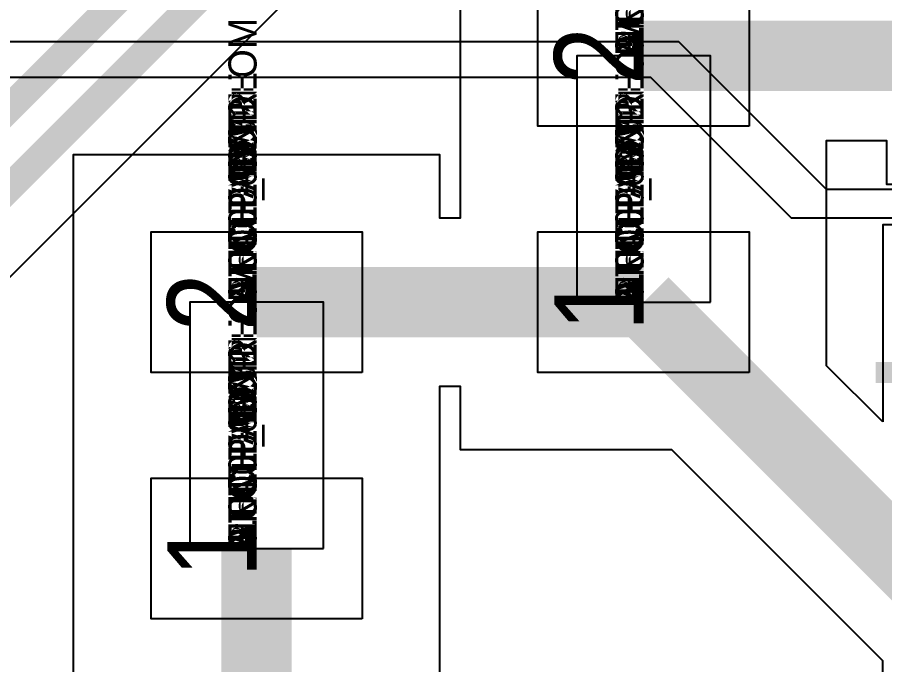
# Model space of a CAD drawing. Extents: x 0 to 323, y 0 to 320.
# Drawn here: x 113.36 to 119.53, y 255.18 to 259.78 of the extents above; entities that cross this region are included whole.
import ezdxf
from ezdxf.enums import TextEntityAlignment as Align

# ---------------------------------------------------------------- set-up
doc = ezdxf.new("R2010")
doc.units = 0
doc.header["$MEASUREMENT"] = 0
doc.layers.get('0').update_dxf_attribs({"linetype": 'CONTINUOUS'})
for name, color, linetype in [('ETCH_INT1', 4, 'CONTINUOUS'), ('ETCH_PWR', 6, 'CONTINUOUS'), ('ETCH_TOP', 2, 'CONTINUOUS'), ('PACKAGE_GEOMETRY_ASSEMBLY_TOP', 11, 'CONTINUOUS'), ('PACKAGE_GEOMETRY_PIN_NUMBER', 9, 'CONTINUOUS')]:
    doc.layers.add(name, color=color, linetype=linetype)

# ---------------------------------------------------------------- blocks, each defined once
blk = doc.blocks.new('PAD_INFO')
for tag in ['SHAPE_TYPE', 'PAD_HEIGHT', 'PAD_LAYER', 'PAD_TYPE', 'PAD_WIDTH']:
    blk.add_attdef(tag, (0, 0), '', height=0.2)
at = {"flags": 2}
blk.add_attdef('CDN_TYPE', (0, 0), '', height=0.2, dxfattribs=at)
blk = doc.blocks.new('DRILL_INFO')
at = {"flags": 2}
blk.add_attdef('CDN_TYPE', (0, 0), '', height=0.2, dxfattribs=at)
for tag in ['FSHAPE', 'FCHAR', 'DRILL_HEIGHT', 'DIAMETER', 'PLATED', 'DRILL_WIDTH']:
    blk.add_attdef(tag, (0, 0), '', height=0.2)
blk = doc.blocks.new('RC1000X1500TS')
at = {"layer": 'ETCH_TOP'}
blk.add_lwpolyline([(-0.5, -0.75), (-0.5, 0.75), (0.5, 0.75), (0.5, -0.75)], close=True, dxfattribs=at)
ref = blk.add_blockref('PAD_INFO', (0, 0))
ref.add_attrib('PAD_LAYER', 'ETCH_TOP', (0, 0), dxfattribs={"height": 0.2})
ref.add_attrib('SHAPE_TYPE', 'NULL', (0, 0), dxfattribs={"height": 0.2})
ref.add_attrib('PAD_TYPE', 'ANTIPAD', (0, 0), dxfattribs={"height": 0.2})
ref.add_attrib('PAD_WIDTH', '0.000000', (0, 0), dxfattribs={"height": 0.2})
ref.add_attrib('PAD_HEIGHT', '0.000000', (0, 0), dxfattribs={"height": 0.2})
ref = blk.add_blockref('PAD_INFO', (0, 0))
ref.add_attrib('PAD_LAYER', 'ETCH_GND', (0, 0), dxfattribs={"height": 0.2})
ref.add_attrib('SHAPE_TYPE', 'NULL', (0, 0), dxfattribs={"height": 0.2})
ref.add_attrib('PAD_TYPE', 'ANTIPAD', (0, 0), dxfattribs={"height": 0.2})
ref.add_attrib('PAD_WIDTH', '0.000000', (0, 0), dxfattribs={"height": 0.2})
ref.add_attrib('PAD_HEIGHT', '0.000000', (0, 0), dxfattribs={"height": 0.2})
ref = blk.add_blockref('PAD_INFO', (0, 0))
ref.add_attrib('PAD_LAYER', 'ETCH_INT1', (0, 0), dxfattribs={"height": 0.2})
ref.add_attrib('SHAPE_TYPE', 'NULL', (0, 0), dxfattribs={"height": 0.2})
ref.add_attrib('PAD_TYPE', 'ANTIPAD', (0, 0), dxfattribs={"height": 0.2})
ref.add_attrib('PAD_WIDTH', '0.000000', (0, 0), dxfattribs={"height": 0.2})
ref.add_attrib('PAD_HEIGHT', '0.000000', (0, 0), dxfattribs={"height": 0.2})
ref = blk.add_blockref('PAD_INFO', (0, 0))
ref.add_attrib('PAD_LAYER', 'ETCH_INT2', (0, 0), dxfattribs={"height": 0.2})
ref.add_attrib('SHAPE_TYPE', 'NULL', (0, 0), dxfattribs={"height": 0.2})
ref.add_attrib('PAD_TYPE', 'ANTIPAD', (0, 0), dxfattribs={"height": 0.2})
ref.add_attrib('PAD_WIDTH', '0.000000', (0, 0), dxfattribs={"height": 0.2})
ref.add_attrib('PAD_HEIGHT', '0.000000', (0, 0), dxfattribs={"height": 0.2})
ref = blk.add_blockref('PAD_INFO', (0, 0))
ref.add_attrib('PAD_LAYER', 'ETCH_PWR', (0, 0), dxfattribs={"height": 0.2})
ref.add_attrib('SHAPE_TYPE', 'NULL', (0, 0), dxfattribs={"height": 0.2})
ref.add_attrib('PAD_TYPE', 'ANTIPAD', (0, 0), dxfattribs={"height": 0.2})
ref.add_attrib('PAD_WIDTH', '0.000000', (0, 0), dxfattribs={"height": 0.2})
ref.add_attrib('PAD_HEIGHT', '0.000000', (0, 0), dxfattribs={"height": 0.2})
ref = blk.add_blockref('PAD_INFO', (0, 0))
ref.add_attrib('PAD_LAYER', 'ETCH_BOTTOM', (0, 0), dxfattribs={"height": 0.2})
ref.add_attrib('SHAPE_TYPE', 'NULL', (0, 0), dxfattribs={"height": 0.2})
ref.add_attrib('PAD_TYPE', 'ANTIPAD', (0, 0), dxfattribs={"height": 0.2})
ref.add_attrib('PAD_WIDTH', '0.000000', (0, 0), dxfattribs={"height": 0.2})
ref.add_attrib('PAD_HEIGHT', '0.000000', (0, 0), dxfattribs={"height": 0.2})
ref = blk.add_blockref('PAD_INFO', (0, 0))
ref.add_attrib('PAD_LAYER', 'ETCH_TOP', (0, 0), dxfattribs={"height": 0.2})
ref.add_attrib('SHAPE_TYPE', 'NULL', (0, 0), dxfattribs={"height": 0.2})
ref.add_attrib('PAD_TYPE', 'THERMAL', (0, 0), dxfattribs={"height": 0.2})
ref.add_attrib('PAD_WIDTH', '0.000000', (0, 0), dxfattribs={"height": 0.2})
ref.add_attrib('PAD_HEIGHT', '0.000000', (0, 0), dxfattribs={"height": 0.2})
ref = blk.add_blockref('PAD_INFO', (0, 0))
ref.add_attrib('PAD_LAYER', 'ETCH_GND', (0, 0), dxfattribs={"height": 0.2})
ref.add_attrib('SHAPE_TYPE', 'NULL', (0, 0), dxfattribs={"height": 0.2})
ref.add_attrib('PAD_TYPE', 'THERMAL', (0, 0), dxfattribs={"height": 0.2})
ref.add_attrib('PAD_WIDTH', '0.000000', (0, 0), dxfattribs={"height": 0.2})
ref.add_attrib('PAD_HEIGHT', '0.000000', (0, 0), dxfattribs={"height": 0.2})
ref = blk.add_blockref('PAD_INFO', (0, 0))
ref.add_attrib('PAD_LAYER', 'ETCH_INT1', (0, 0), dxfattribs={"height": 0.2})
ref.add_attrib('SHAPE_TYPE', 'NULL', (0, 0), dxfattribs={"height": 0.2})
ref.add_attrib('PAD_TYPE', 'THERMAL', (0, 0), dxfattribs={"height": 0.2})
ref.add_attrib('PAD_WIDTH', '0.000000', (0, 0), dxfattribs={"height": 0.2})
ref.add_attrib('PAD_HEIGHT', '0.000000', (0, 0), dxfattribs={"height": 0.2})
ref = blk.add_blockref('PAD_INFO', (0, 0))
ref.add_attrib('PAD_LAYER', 'ETCH_INT2', (0, 0), dxfattribs={"height": 0.2})
ref.add_attrib('SHAPE_TYPE', 'NULL', (0, 0), dxfattribs={"height": 0.2})
ref.add_attrib('PAD_TYPE', 'THERMAL', (0, 0), dxfattribs={"height": 0.2})
ref.add_attrib('PAD_WIDTH', '0.000000', (0, 0), dxfattribs={"height": 0.2})
ref.add_attrib('PAD_HEIGHT', '0.000000', (0, 0), dxfattribs={"height": 0.2})
ref = blk.add_blockref('PAD_INFO', (0, 0))
ref.add_attrib('PAD_LAYER', 'ETCH_PWR', (0, 0), dxfattribs={"height": 0.2})
ref.add_attrib('SHAPE_TYPE', 'NULL', (0, 0), dxfattribs={"height": 0.2})
ref.add_attrib('PAD_TYPE', 'THERMAL', (0, 0), dxfattribs={"height": 0.2})
ref.add_attrib('PAD_WIDTH', '0.000000', (0, 0), dxfattribs={"height": 0.2})
ref.add_attrib('PAD_HEIGHT', '0.000000', (0, 0), dxfattribs={"height": 0.2})
ref = blk.add_blockref('PAD_INFO', (0, 0))
ref.add_attrib('PAD_LAYER', 'ETCH_BOTTOM', (0, 0), dxfattribs={"height": 0.2})
ref.add_attrib('SHAPE_TYPE', 'NULL', (0, 0), dxfattribs={"height": 0.2})
ref.add_attrib('PAD_TYPE', 'THERMAL', (0, 0), dxfattribs={"height": 0.2})
ref.add_attrib('PAD_WIDTH', '0.000000', (0, 0), dxfattribs={"height": 0.2})
ref.add_attrib('PAD_HEIGHT', '0.000000', (0, 0), dxfattribs={"height": 0.2})
ref = blk.add_blockref('PAD_INFO', (0, 0))
ref.add_attrib('PAD_LAYER', 'ETCH_GND', (0, 0), dxfattribs={"height": 0.2})
ref.add_attrib('SHAPE_TYPE', 'NULL', (0, 0), dxfattribs={"height": 0.2})
ref.add_attrib('PAD_TYPE', 'REGULAR', (0, 0), dxfattribs={"height": 0.2})
ref.add_attrib('PAD_WIDTH', '0.000000', (0, 0), dxfattribs={"height": 0.2})
ref.add_attrib('PAD_HEIGHT', '0.000000', (0, 0), dxfattribs={"height": 0.2})
ref = blk.add_blockref('PAD_INFO', (0, 0))
ref.add_attrib('PAD_LAYER', 'ETCH_INT1', (0, 0), dxfattribs={"height": 0.2})
ref.add_attrib('SHAPE_TYPE', 'NULL', (0, 0), dxfattribs={"height": 0.2})
ref.add_attrib('PAD_TYPE', 'REGULAR', (0, 0), dxfattribs={"height": 0.2})
ref.add_attrib('PAD_WIDTH', '0.000000', (0, 0), dxfattribs={"height": 0.2})
ref.add_attrib('PAD_HEIGHT', '0.000000', (0, 0), dxfattribs={"height": 0.2})
ref = blk.add_blockref('PAD_INFO', (0, 0))
ref.add_attrib('PAD_LAYER', 'ETCH_INT2', (0, 0), dxfattribs={"height": 0.2})
ref.add_attrib('SHAPE_TYPE', 'NULL', (0, 0), dxfattribs={"height": 0.2})
ref.add_attrib('PAD_TYPE', 'REGULAR', (0, 0), dxfattribs={"height": 0.2})
ref.add_attrib('PAD_WIDTH', '0.000000', (0, 0), dxfattribs={"height": 0.2})
ref.add_attrib('PAD_HEIGHT', '0.000000', (0, 0), dxfattribs={"height": 0.2})
ref = blk.add_blockref('PAD_INFO', (0, 0))
ref.add_attrib('PAD_LAYER', 'ETCH_PWR', (0, 0), dxfattribs={"height": 0.2})
ref.add_attrib('SHAPE_TYPE', 'NULL', (0, 0), dxfattribs={"height": 0.2})
ref.add_attrib('PAD_TYPE', 'REGULAR', (0, 0), dxfattribs={"height": 0.2})
ref.add_attrib('PAD_WIDTH', '0.000000', (0, 0), dxfattribs={"height": 0.2})
ref.add_attrib('PAD_HEIGHT', '0.000000', (0, 0), dxfattribs={"height": 0.2})
ref = blk.add_blockref('PAD_INFO', (0, 0))
ref.add_attrib('PAD_LAYER', 'ETCH_BOTTOM', (0, 0), dxfattribs={"height": 0.2})
ref.add_attrib('SHAPE_TYPE', 'NULL', (0, 0), dxfattribs={"height": 0.2})
ref.add_attrib('PAD_TYPE', 'REGULAR', (0, 0), dxfattribs={"height": 0.2})
ref.add_attrib('PAD_WIDTH', '0.000000', (0, 0), dxfattribs={"height": 0.2})
ref.add_attrib('PAD_HEIGHT', '0.000000', (0, 0), dxfattribs={"height": 0.2})
ref = blk.add_blockref('DRILL_INFO', (0, 0))
ref.add_attrib('DIAMETER', '0.000000', (0, 0), dxfattribs={"height": 0.2})
ref.add_attrib('PLATED', 'PLATED', (0, 0), dxfattribs={"height": 0.2})
ref.add_attrib('FSHAPE', 'NULL', (0, 0), dxfattribs={"height": 0.2})
ref.add_attrib('DRILL_WIDTH', '0.000000', (0, 0), dxfattribs={"height": 0.2})
ref.add_attrib('DRILL_HEIGHT', '0.000000', (0, 0), dxfattribs={"height": 0.2})
ref = blk.add_blockref('PAD_INFO', (0, 0))
ref.add_attrib('PAD_LAYER', 'ETCH_TOP', (0, 0), dxfattribs={"height": 0.2})
ref.add_attrib('SHAPE_TYPE', 'RECTANGLE', (0, 0), dxfattribs={"height": 0.2})
ref.add_attrib('PAD_TYPE', 'REGULAR', (0, 0), dxfattribs={"height": 0.2})
ref.add_attrib('PAD_WIDTH', '1.000000', (0, 0), dxfattribs={"height": 0.2})
ref.add_attrib('PAD_HEIGHT', '1.500000', (0, 0), dxfattribs={"height": 0.2})
for tag in ['CDN_TYPE', 'PIN']:
    blk.add_attdef(tag, (0, 0), '', height=0.2)
at = {"flags": 2}
for tag in ['PSTKNAME', 'BBV']:
    blk.add_attdef(tag, (0, 0), '', height=0.2, dxfattribs=at)
blk = doc.blocks.new('F56')
at = {"layer": 'PACKAGE_GEOMETRY_ASSEMBLY_TOP'}
blk.add_lwpolyline([(0, -0.475), (1.75, -0.475), (1.75, 0.475), (0, 0.475)], close=True, dxfattribs=at)
at = {"layer": 'ETCH_TOP'}
ref = blk.add_blockref('RC1000X1500TS', (0, 0), dxfattribs=at)
ref.add_attrib('CDN_TYPE', 'PIN', (0, 0), dxfattribs={"height": 0.2})
ref.add_attrib('PIN', '1', (0, 0), dxfattribs={"height": 0.2})
ref = blk.add_blockref('RC1000X1500TS', (1.75, 0), dxfattribs=at)
ref.add_attrib('CDN_TYPE', 'PIN', (0, 0), dxfattribs={"height": 0.2})
ref.add_attrib('PIN', '2', (0, 0), dxfattribs={"height": 0.2})
at = {"flags": 2}
for tag in ['SYMBOL_TYPE', 'CDN_TYPE', 'REFDES']:
    blk.add_attdef(tag, (0, 0), '', height=0.2, dxfattribs=at)

msp = doc.modelspace()

# ---------------------------------------------------------------- linework, layer by layer
at = {"layer": 'ETCH_INT1'}
for points, format in [([(141.7552, 268.6655, 0.2, 0.2, 0), (141.3826, 269.0381, 0.2, 0.2, 0), (141.3826, 269.5812, 0.2, 0.2, 0), (140.3883, 270.5755, 0.2, 0.2, 0), (135.7469, 270.5755, 0.2, 0.2, 0), (129.2169, 264.0455, 0.2, 0.2, 0), (128.4969, 264.0455, 0.2, 0.2, 0), (126.9269, 262.4755, 0.2, 0.2, 0), (116.6469, 262.4755, 0.2, 0.2, 0), (111.8269, 257.6555, 0.2, 0.2, 0), (83.964, 257.6555, 0.2, 0.2, 0), (83.914, 257.7055, 0.2, 0.2, 0), (42.8583, 257.7055, 0.2, 0.2, 0), (40.6583, 259.9055, 0.2, 0.2, 0), (32.1183, 259.9055, 0.2, 0.2, 0), (31.2883, 260.7355, 0.2, 0.2, 0), (24.2869, 260.7355, 0.2, 0.2, 0), (22.2326, 258.6812, 0.2, 0.2, 0), (22.2326, 245.0912, 0.2, 0.2, 0), (17.6669, 240.5255, 0.2, 0.2, 0), (12.0269, 240.5255, 0.2, 0.2, 0), (11.4768, 239.9755, 0.2, 0.2, 0), (10.0426, 239.9755, 0.2, 0.2, 0), (8.9926, 238.9255, 0.2, 0.2, 0)], "xyseb"), ([(10.9926, 238.9255, 0.2, 0.2, 0), (12.1926, 240.1255, 0.2, 0.2, 0), (17.8326, 240.1255, 0.2, 0.2, 0), (22.6326, 244.9255, 0.2, 0.2, 0), (22.6326, 258.5155, 0.2, 0.2, 0), (24.4526, 260.3355, 0.2, 0.2, 0), (31.1226, 260.3355, 0.2, 0.2, 0), (31.9526, 259.5055, 0.2, 0.2, 0), (40.4926, 259.5055, 0.2, 0.2, 0), (42.6926, 257.3055, 0.2, 0.2, 0), (83.7483, 257.3055, 0.2, 0.2, 0), (83.7983, 257.2555, 0.2, 0.2, 0), (111.9926, 257.2555, 0.2, 0.2, 0), (116.8126, 262.0755, 0.2, 0.2, 0), (127.0926, 262.0755, 0.2, 0.2, 0), (128.6626, 263.6455, 0.2, 0.2, 0), (129.3826, 263.6455, 0.2, 0.2, 0), (135.9126, 270.1755, 0.2, 0.2, 0), (140.2226, 270.1755, 0.2, 0.2, 0), (140.9826, 269.4155, 0.2, 0.2, 0), (140.9826, 269.038, 0.2, 0.2, 0), (140.6101, 268.6655, 0.2, 0.2, 0)], "xyseb"), ([(127.9265, 262.2728), (127.279, 261.6254), (116.999, 261.6254), (116.4253, 261.0517, -2.041175), (115.8664, 260.4928), (112.179, 256.8054), (83.6119, 256.8054)], "xyb")]:
    msp.add_lwpolyline(points, format=format, dxfattribs=at)
at = {"layer": 'ETCH_PWR'}
for points in [[(127.9126, 259.6055), (127.0626, 258.7555), (127.0626, 258.5555), (123.6704, 258.5555), (123.6557, 258.5693, 0.397167), (122.9695, 258.5693), (122.9548, 258.5555), (121.1704, 258.5555), (121.1557, 258.5693, 0.397167), (120.4695, 258.5693), (120.4548, 258.5555), (119.1126, 258.5555), (118.0626, 259.6055), (110.8966, 259.6055), (110.8816, 259.6285, 0.541981), (110.0436, 259.6285), (110.0286, 259.6055), (76.1126, 259.6055)], [(76.2126, 259.3555), (117.8626, 259.3555), (118.8626, 258.3555), (120.3355, 258.3555, 1.362659), (121.2897, 258.3555), (122.8355, 258.3555, 1.362659), (123.7897, 258.3555), (127.3126, 258.3555), (127.3126, 258.5055), (128.1626, 259.3555)]]:
    msp.add_lwpolyline(points, format="xyb", dxfattribs=at)
at = {"layer": 'ETCH_TOP'}
for points, format in [([(113.7625, 254.9554), (113.7625, 258.8056), (116.3627, 258.8056), (116.3627, 258.3556), (116.5125, 258.3556), (116.5125, 260.5556), (119.1127, 260.5556), (119.1127, 260.1056), (119.54, 260.1056), (119.54, 260.9641), (122.3475, 260.9641), (122.3475, 261.1205, -1), (123.5477, 261.1205), (123.5477, 260.9641), (125.0852, 260.9641), (125.0852, 258.6806), (126.8627, 258.6806), (126.8627, 256.8304), (125.7627, 256.8304), (125.7627, 255.7569), (124.9112, 254.9054)], "xyb"), ([(117.8126, 259.5055, 0.5, 0.5, 0), (120.1341, 259.5055, 0.5, 0.5, 0), (120.4076, 259.779, 0.5, 0.5, 0)], "xyseb"), ([(115.0626, 257.7555, 0.5, 0.5, 0), (117.8126, 257.7555, 0.5, 0.5, 0)], "xyseb"), ([(120.8126, 255.5055, 0.5, 0.5, 0), (120.0626, 255.5055, 0.5, 0.5, 0), (117.8126, 257.7555, 0.5, 0.5, 0)], "xyseb"), ([(119.4618, 257.2555, 0.15, 0.15, 0), (120.8126, 257.2555, 0.15, 0.15, 0)], "xyseb"), ([(115.0626, 256.0055, 0.5, 0.5, 0), (115.0626, 252.8555, 0.5, 0.5, 0), (115.0476, 252.8405, 0.5, 0.5, 0)], "xyseb")]:
    msp.add_lwpolyline(points, format=format, dxfattribs=at)
msp.add_lwpolyline([(119.5125, 256.9043), (119.1127, 257.3041), (119.1127, 258.9054), (119.54, 258.9054), (119.54, 258.5939), (124.7625, 258.5939), (124.7625, 257.5541), (124.6127, 257.4043), (124.6127, 258.3056), (119.5125, 258.3056)], close=True, dxfattribs=at)
msp.add_lwpolyline([(119.5125, 254.4554), (119.5125, 255.2069), (118.014, 256.7054), (116.5125, 256.7054), (116.5125, 257.1554), (116.3627, 257.1554), (116.3627, 254.9554)], dxfattribs=at)

# ---------------------------------------------------------------- block references
at = {"rotation": 90}
for p in [(117.8126, 257.7555), (115.0626, 256.0055)]:
    msp.add_blockref('F56', p, dxfattribs=at)

# ---------------------------------------------------------------- texts
at = {"layer": 'PACKAGE_GEOMETRY_PIN_NUMBER', "width": 0.88}
for s, p in [('2', (117.8126, 259.5055)), ('2', (115.0626, 257.7555)), ('1', (117.8126, 257.7555)), ('1', (115.0626, 256.0055))]:
    msp.add_text(s, height=0.635, rotation=90, dxfattribs=at).set_placement(p, align=Align.CENTER)

doc.saveas('drawing.dxf')
